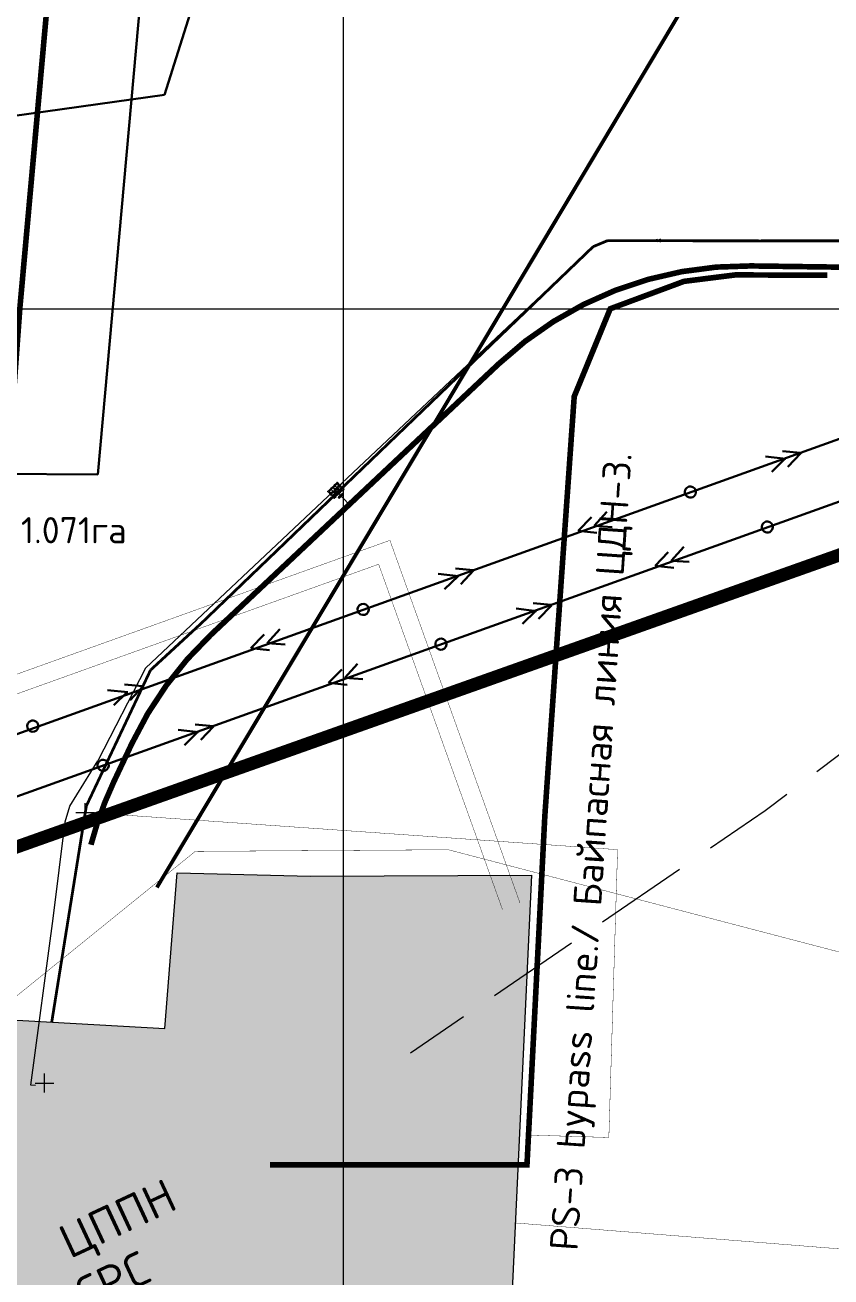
# Model space of a CAD drawing. Header units: millimetres. Extents: x 519 to 9564855, y -810 to 5021775.
# Drawn here: x 9530830 to 9531261, y 4995482 to 4996152 of the extents above; entities that cross this region are included whole.
import ezdxf

# ---------------------------------------------------------------- set-up
doc = ezdxf.new("R2010")
doc.units = ezdxf.units.MM
doc.header["$LTSCALE"] = 2
doc.header["$MEASUREMENT"] = 0
doc.header["$PDMODE"] = 2
doc.header["$PDSIZE"] = 5
for name, pattern in [('92051501$0$GROUND2', [35, 25, -10]), ('CENTER', [50.8, 31.75, -6.35, 6.35, -6.35]), ('DASHED', [0.75, 0.5, -0.25]), ('HIDDEN2', [4.7625, 3.175, -1.5875])]:
    doc.linetypes.add(name, pattern=pattern)
for name, color, linetype, lineweight in [('BORDER', 3, 'Continuous', 40), ('CONCRETE-SECTION-NEW', 2, 'Continuous', 35), ('Land lease as of 24.06.2004', 47, 'HIDDEN2', 70), ('OBOZNACHENIE', 7, 'Continuous', 20), ('PPLINE_GAS', 4, 'GAS_LINE', 30), ('STEEL-NEW', 1, 'Continuous', 35), ('Электро', 1, 'Continuous', 30), ('Электроснаб', 1, 'Continuous', 18), ('Электроснабжене', 1, 'Continuous', 18)]:
    doc.layers.add(name, color=color, linetype=linetype, lineweight=lineweight)
for name, color, linetype in [('CL-CENTER-GRID', 7, 'CENTER'), ('COMPOUND', 3, 'Continuous'), ('FIBERGLASS', 212, 'Continuous'), ('GRID_PULKOVO', 7, 'Continuous'), ('HACH', 7, 'Continuous'), ('OilColl&Flowlines', 3, 'Continuous'), ('ROAD_FIELD', 255, '92051501$0$GROUND2'), ('STPOIT', 30, 'Continuous'), ('Проектируемая линия', 1, 'Continuous'), ('Скважины на 2015 год', 7, 'Continuous')]:
    doc.layers.add(name, color=color, linetype=linetype)
doc.layers.add('HIDDEN', color=1, linetype='HIDDEN2', plot=False)
doc.styles.add('92051501$0$STANDARD', font='simplex.shx')
doc.styles.add('Elect', font='isocpeur.ttf')
doc.styles.add('romans', font='romans.shx', dxfattribs={"width": 0.75, "height": 2.5})
doc.linetypes.add('GAS_LINE', pattern='A,0.5,-0.2,["G",92051501$0$STANDARD,S=0.1,R=0,X=-0.1,Y=-0.05],-0.05', length=0.75)

msp = doc.modelspace()

# ---------------------------------------------------------------- hatches: boundary and pattern name
at = {"layer": 'HACH', "linetype": 'ByBlock', "lineweight": 0}
h = msp.add_hatch(dxfattribs=at)
h.set_pattern_fill('HEX', color=3, scale=0.0035, angle=-136.72128657, style=0)
h.set_pattern_definition([(43.27871, (9530979.477625, 4995913.113226), (0.013195022, -0.014012644), [0.0111125, -0.022225]), (283.27871, (9530979.477625, 4995913.113226), (-0.018732817, -0.004420902), [0.0111125, -0.022225]), (343.27871, (9530979.485715, 4995913.120844), (-0.005537795, -0.018433546), [0.0111125, -0.022225])])
edge = h.paths.add_edge_path()
edge.add_ellipse((9530995.60203, 4995901.74075), major_axis=(0.08821, -0.09367), ratio=0.822222315, start_angle=0, end_angle=360, ccw=False)
h = msp.add_hatch(dxfattribs=at)
h.set_pattern_fill('HEX', color=3, scale=0.0035, angle=-136.72128657, style=0)
h.set_pattern_definition([(223.27871, (9530986.790163, 4995919.999085), (0.013195022, -0.014012644), [0.0111125, -0.022225]), (343.27871, (9530986.790163, 4995919.999085), (0.005537795, 0.018433546), [0.0111125, -0.022225]), (283.27871, (9530986.782072, 4995919.991467), (0.018732817, 0.004420902), [0.0111125, -0.022225])])
edge = h.paths.add_edge_path()
edge.add_ellipse((9530997.17388, 4995903.22088), major_axis=(0.08821, -0.09367), ratio=0.822222315, start_angle=0, end_angle=360)
h = msp.add_hatch(dxfattribs=at)
h.set_pattern_fill('HEX', color=3, scale=0.0035, angle=133.27871343, style=0)
h.set_pattern_definition([(133.27871, (9531015.443448, 4995910.430375), (-0.014012644, -0.013195022), [0.0111125, -0.022225]), (253.27871, (9531015.443448, 4995910.430375), (0.018433546, -0.005537795), [0.0111125, -0.022225]), (193.27871, (9531015.43583, 4995910.438466), (0.004420902, -0.018732817), [0.0111125, -0.022225])])
edge = h.paths.add_edge_path()
edge.add_ellipse((9530998.66524, 4995900.04666), major_axis=(-0.09367, -0.08821), ratio=0.822222315, start_angle=0, end_angle=360)
at = {"layer": 'Скважины на 2015 год', "linetype": 'ByBlock', "lineweight": 0, "ltscale": 5}
h = msp.add_hatch(color=5, dxfattribs=at)
h.paths.add_polyline_path([(9530805.61651, 4995508.68813), (9530819.182, 4995619.791), (9530904.52888, 4995614.95434), (9530911.12794, 4995698.22004), (9530982.589, 4995696.397), (9531100.72, 4995697.03), (9531083.73, 4995330.44), (9531124.26, 4995324.38), (9531120.63, 4995239.2), (9531076.56, 4995236.27), (9531057.11, 4995223.88), (9531026.3908, 4995177.59186), (9530724.97244, 4995197.21636), (9530742.875, 4995513.972)])
h.paths.add_polyline_path([(9530852.69888, 4995481.11432), (9530916.32169, 4995510.78212), (9530902.62885, 4995540.14649), (9530839.00605, 4995510.47869)], flags=24)

# ---------------------------------------------------------------- linework, layer by layer
at = {"color": 3, "linetype": 'ByBlock', "lineweight": 0}
for p, q in [((9530995.20329, 4995905.70811), (9530995.4217, 4995905.91377)), ((9530995.20329, 4995905.70811), (9530995.40896, 4995905.4897)), ((9530995.26973, 4995905.56463), (9530995.37224, 4995905.66116)), ((9530995.37475, 4995905.74483), (9530995.2828, 4995905.84248)), ((9530995.40896, 4995905.4897), (9530995.62737, 4995905.69536)), ((9530995.4217, 4995905.91377), (9530995.62737, 4995905.69536)), ((9530995.54409, 4995905.565), (9530995.45591, 4995905.65865)), ((9530995.45842, 4995905.74231), (9530995.55836, 4995905.83642)), ((9530996.65935, 4995907.0792), (9530996.87776, 4995907.28487)), ((9530996.65935, 4995907.0792), (9530996.86501, 4995906.8608)), ((9530996.72578, 4995906.93572), (9530996.8283, 4995907.03226)), ((9530996.83081, 4995907.11592), (9530996.73885, 4995907.21358)), ((9530996.86501, 4995906.8608), (9530997.08342, 4995907.06646)), ((9530996.87776, 4995907.28487), (9530997.08342, 4995907.06646)), ((9530997.00014, 4995906.9361), (9530996.91196, 4995907.02974)), ((9530996.91448, 4995907.11341), (9530997.01441, 4995907.20751)), ((9530997.18717, 4995905.35173), (9530997.91454, 4995904.57928)), ((9530998.37322, 4995905.25914), (9530998.59163, 4995905.4648)), ((9530998.37322, 4995905.25914), (9530998.57888, 4995905.04073)), ((9530998.43965, 4995905.11565), (9530998.54217, 4995905.21219)), ((9530998.54468, 4995905.29585), (9530998.45272, 4995905.39351)), ((9530998.57888, 4995905.04073), (9530998.79729, 4995905.24639)), ((9530998.59163, 4995905.4648), (9530998.79729, 4995905.24639)), ((9530998.71401, 4995905.11603), (9530998.62583, 4995905.20967)), ((9530998.62835, 4995905.29334), (9530998.72828, 4995905.38745)), ((9530991.56316, 4995902.28037), (9530991.78157, 4995902.48603)), ((9530991.56316, 4995902.28037), (9530991.76882, 4995902.06196)), ((9530991.62959, 4995902.13689), (9530991.7321, 4995902.23342)), ((9530991.73462, 4995902.31709), (9530991.64266, 4995902.41474)), ((9530991.76882, 4995902.06196), (9530991.98723, 4995902.26763)), ((9530991.78157, 4995902.48603), (9530991.98723, 4995902.26763)), ((9530991.90395, 4995902.13726), (9530991.81577, 4995902.23091)), ((9530991.81828, 4995902.31457), (9530991.91822, 4995902.40868)), ((9530993.27703, 4995900.4603), (9530993.49544, 4995900.66596)), ((9530993.27703, 4995900.4603), (9530993.48269, 4995900.24189)), ((9530993.34346, 4995900.31682), (9530993.44597, 4995900.41335)), ((9530993.44849, 4995900.49702), (9530993.35653, 4995900.59467)), ((9530993.38323, 4995903.99424), (9530993.60163, 4995904.1999)), ((9530993.38323, 4995903.99424), (9530993.58889, 4995903.77583)), ((9530993.44966, 4995903.85076), (9530993.55217, 4995903.94729)), ((9530993.55469, 4995904.03096), (9530993.46273, 4995904.12861)), ((9530993.47423, 4995901.85544), (9530994.2016, 4995901.08299)), ((9530993.48269, 4995900.24189), (9530993.7011, 4995900.44756)), ((9530993.49544, 4995900.66596), (9530993.7011, 4995900.44756)), ((9530993.61782, 4995900.31719), (9530993.52964, 4995900.41084)), ((9530993.53215, 4995900.4945), (9530993.63209, 4995900.58861)), ((9530993.58889, 4995903.77583), (9530993.8073, 4995903.9815)), ((9530993.60163, 4995904.1999), (9530993.8073, 4995903.9815)), ((9530993.72402, 4995903.85113), (9530993.63584, 4995903.94478)), ((9530993.63835, 4995904.02844), (9530993.73829, 4995904.12255)), ((9530994.9909, 4995898.64023), (9530995.20931, 4995898.8459)), ((9530994.9909, 4995898.64023), (9530995.19656, 4995898.42182)), ((9530995.05733, 4995898.49675), (9530995.15984, 4995898.59328)), ((9530995.16236, 4995898.67695), (9530995.0704, 4995898.7746)), ((9530995.19656, 4995898.42182), (9530995.41497, 4995898.62749)), ((9530995.20931, 4995898.8459), (9530995.41497, 4995898.62749)), ((9530995.33169, 4995898.49713), (9530995.24351, 4995898.59077)), ((9530995.24602, 4995898.67444), (9530995.34596, 4995898.76854)), ((9530995.69489, 4995903.94653), (9530996.42227, 4995903.17408)), ((9530995.71892, 4995899.32578), (9530995.93733, 4995899.53144)), ((9530995.71892, 4995899.32578), (9530995.92459, 4995899.10737)), ((9530995.78536, 4995899.1823), (9530995.88787, 4995899.27883)), ((9530995.89038, 4995899.3625), (9530995.79843, 4995899.46015)), ((9530995.92459, 4995899.10737), (9530996.143, 4995899.31304)), ((9530995.93733, 4995899.53144), (9530996.143, 4995899.31304)), ((9530996.05972, 4995899.18267), (9530995.97154, 4995899.27632)), ((9530995.97405, 4995899.35998), (9530996.07399, 4995899.45409)), ((9530997.77015, 4995901.66939), (9530997.11492, 4995901.05239)), ((9530997.53899, 4995901.03965), (9530997.7574, 4995901.24531)), ((9530997.53899, 4995901.03965), (9530997.74466, 4995900.82124)), ((9530997.60542, 4995900.89617), (9530997.70794, 4995900.9927)), ((9530997.71045, 4995901.07637), (9530997.6185, 4995901.17402)), ((9530997.74466, 4995900.82124), (9530997.96307, 4995901.02691)), ((9530997.76524, 4995901.01819), (9530997.75103, 4995901.03328)), ((9530997.7574, 4995901.24531), (9530997.96307, 4995901.02691)), ((9530997.87978, 4995900.89654), (9530997.79161, 4995900.99019)), ((9530997.79412, 4995901.07385), (9530997.89406, 4995901.16796)), ((9530999.35906, 4995902.75352), (9530999.57747, 4995902.95918)), ((9530999.35906, 4995902.75352), (9530999.56473, 4995902.53511)), ((9530999.42549, 4995902.61004), (9530999.52801, 4995902.70657)), ((9530999.53052, 4995902.79024), (9530999.43857, 4995902.88789)), ((9530999.56473, 4995902.53511), (9530999.78313, 4995902.74078)), ((9530999.57747, 4995902.95918), (9530999.78313, 4995902.74078)), ((9530999.69985, 4995902.61041), (9530999.61167, 4995902.70406)), ((9530999.61419, 4995902.78772), (9530999.71412, 4995902.88183)), ((9531000.08709, 4995903.43907), (9531000.3055, 4995903.64473)), ((9531000.08709, 4995903.43907), (9531000.29275, 4995903.22066)), ((9531000.15352, 4995903.29559), (9531000.25603, 4995903.39212)), ((9531000.25855, 4995903.47579), (9531000.16659, 4995903.57344)), ((9531000.29275, 4995903.22066), (9531000.51116, 4995903.42632)), ((9531000.3055, 4995903.64473), (9531000.51116, 4995903.42632)), ((9531000.42788, 4995903.29596), (9531000.3397, 4995903.3896)), ((9531000.34222, 4995903.47327), (9531000.44215, 4995903.56738))]:
    msp.add_line(p, q, dxfattribs=at)
at = {"color": 3, "linetype": 'ByBlock', "lineweight": 0, "ltscale": 0.5}
msp.add_lwpolyline([(9531168.87687, 4996036.56886), (9531168.87048, 4996037.06882), (9531168.88326, 4996036.0689)], dxfattribs=at)
at = {"color": 3, "linetype": 'ByBlock', "lineweight": 0, "ltscale": 80, "const_width": 0.2}
msp.add_lwpolyline([(9530862.03, 4995730.6), (9531146.85017, 4995710.65136), (9531142.17427, 4995556.66998), (9531100.57159, 4995557.93331)], dxfattribs=at)
at = {"color": 1, "linetype": 'ByBlock', "lineweight": 0, "ltscale": 80}
msp.add_point((9530840.16, 4995585.81), dxfattribs=at)
at = {"layer": 'BORDER', "color": 3, "linetype": 'ByBlock', "lineweight": 0, "ltscale": 0.1}
for p, q in [((9530997.55914, 4995905.24115), (9530997.27521, 4995904.97379)), ((9530997.27521, 4995904.97379), (9530997.54257, 4995904.68986)), ((9530997.54257, 4995904.68986), (9530997.8265, 4995904.95722)), ((9530997.8265, 4995904.95722), (9530997.55914, 4995905.24115)), ((9530993.8462, 4995901.74486), (9530993.56227, 4995901.4775)), ((9530993.56227, 4995901.4775), (9530993.82963, 4995901.19357)), ((9530993.82963, 4995901.19357), (9530994.11356, 4995901.46093)), ((9530994.11356, 4995901.46093), (9530993.8462, 4995901.74486)), ((9530996.06686, 4995903.83595), (9530995.78293, 4995903.56859)), ((9530995.78293, 4995903.56859), (9530996.0503, 4995903.28466)), ((9530996.0503, 4995903.28466), (9530996.33423, 4995903.55202)), ((9530996.33423, 4995903.55202), (9530996.06686, 4995903.83595)), ((9530997.45082, 4995901.63654), (9530997.16689, 4995901.36917)), ((9530997.16689, 4995901.36917), (9530997.43425, 4995901.08524)), ((9530997.43425, 4995901.08524), (9530997.71818, 4995901.35261)), ((9530997.71818, 4995901.35261), (9530997.45082, 4995901.63654))]:
    msp.add_line(p, q, dxfattribs=at)
msp.add_lwpolyline([(9530996.97781, 4995901.198), (9530997.63304, 4995901.81499), (9530997.90725, 4995901.52378), (9530997.25203, 4995900.90679)], close=True, dxfattribs=at)
at = {"layer": 'CL-CENTER-GRID', "color": 3, "linetype": 'ByBlock', "lineweight": 0, "ltscale": 0.2}
for p, q in [((9530999.25174, 4995906.56715), (9530993.42782, 4995901.08305)), ((9530997.79161, 4995900.99019), (9530999.8129, 4995898.84365))]:
    msp.add_line(p, q, dxfattribs=at)
at = {"layer": 'CONCRETE-SECTION-NEW', "color": 3, "linetype": 'ByBlock', "lineweight": 0}
for p, q in [((9530997.02395, 4995905.08746), (9530997.46077, 4995905.49878)), ((9530997.02395, 4995905.08746), (9530997.64094, 4995904.43223)), ((9530997.46077, 4995905.49878), (9530998.07776, 4995904.84356)), ((9530993.31101, 4995901.59116), (9530993.74783, 4995902.00249)), ((9530993.31101, 4995901.59116), (9530993.928, 4995900.93594)), ((9530993.74783, 4995902.00249), (9530994.36482, 4995901.34726)), ((9530994.36482, 4995901.34726), (9530993.928, 4995900.93594)), ((9530995.53167, 4995903.68225), (9530995.96849, 4995904.09358)), ((9530995.53167, 4995903.68225), (9530996.14867, 4995903.02703)), ((9530995.96849, 4995904.09358), (9530996.58548, 4995903.43835)), ((9530996.58548, 4995903.43835), (9530996.14867, 4995903.02703)), ((9530998.07776, 4995904.84356), (9530997.64094, 4995904.43223))]:
    msp.add_line(p, q, dxfattribs=at)
at = {"layer": 'FIBERGLASS', "linetype": 'DASHED', "lineweight": 0, "ltscale": 0.07, "const_width": 3}
for points in [[(9531540.34582, 5000089.45611), (9531403.32848, 4999707.55452), (9531323.07565, 4999487.02054), (9531270.637, 4999342.455), (9531204.137, 4999160.855), (9531080, 4998795), (9531073, 4998720), (9531007, 4998000), (9530962, 4997500), (9530917, 4997000), (9530872, 4996500), (9530827, 4996000), (9530808, 4995740)], [(9531259.02, 4996017.92), (9531209.88, 4996018.12), (9531182.37, 4996014.66), (9531142.92, 4996000), (9531123.65, 4995953.08), (9531114.62, 4995824.96), (9531107.93, 4995728.74), (9531098.37, 4995541.97), (9530960.86368, 4995541.97)], [(9531767.99583, 4996015.31982), (9531218.15632, 4996022.92138)], [(9530929.24014, 4995825.59717), (9531083.22764, 4995970.49624)], [(9530877.29515, 4995746.95369), (9530886.99888, 4995767.49113)]]:
    msp.add_lwpolyline(points, dxfattribs=at)
for points in [[(9531218.15632, 4996022.92138, 0.194608435), (9531083.22764, 4995970.49624)], [(9530929.24014, 4995825.59717, 0.093873858), (9530886.99888, 4995767.49113)], [(9530877.29515, 4995746.95369, 0.046516352), (9530865.06085, 4995713.27385)]]:
    msp.add_lwpolyline(points, format="xyb", dxfattribs=at)
at = {"layer": 'FIBERGLASS', "linetype": 'ByBlock', "lineweight": 0, "ltscale": 5}
msp.add_point((9530862.03, 4995730.6), dxfattribs=at)
at = {"layer": 'GRID_PULKOVO', "lineweight": 0}
for p, q in [((9531000, 5010000), (9531000, 4992000)), ((9519000, 4996000), (9533000, 4996000))]:
    msp.add_line(p, q, dxfattribs=at)
at = {"layer": 'HIDDEN', "color": 3, "linetype": 'ByBlock', "lineweight": 0, "ltscale": 0.5}
for p, q in [((9530994.95125, 4995901.76089), (9530995.56825, 4995901.10566)), ((9530994.98711, 4995901.7301), (9530995.42393, 4995902.14143)), ((9530994.98711, 4995901.7301), (9530995.42393, 4995902.14143)), ((9530995.39171, 4995902.17564), (9530996.00846, 4995901.52068)), ((9530995.5404, 4995901.14253), (9530995.97721, 4995901.55386)), ((9530995.56727, 4995901.10524), (9530996.3559, 4995900.26775)), ((9530995.70232, 4995900.98516), (9530996.12458, 4995901.38278)), ((9530995.83943, 4995900.83955), (9530996.26169, 4995901.23717)), ((9530995.97654, 4995900.69395), (9530996.3988, 4995901.09157)), ((9530996.80145, 4995900.6873), (9530996.01283, 4995901.52479)), ((9530996.11365, 4995900.54834), (9530996.53591, 4995900.94596)), ((9530996.25076, 4995900.40274), (9530996.67302, 4995900.80036)), ((9530996.7524, 4995903.45694), (9530997.36915, 4995902.80197)), ((9530997.22143, 4995903.83405), (9530996.78462, 4995903.42272)), ((9530997.22143, 4995903.83405), (9530996.78462, 4995903.42272)), ((9530997.19285, 4995903.87169), (9530997.80985, 4995903.21647)), ((9530997.77472, 4995903.24648), (9530997.3379, 4995902.83515)), ((9530998.1534, 4995901.96037), (9530997.36478, 4995902.79786)), ((9530997.40473, 4995899.06714), (9530998.24222, 4995899.85576)), ((9530997.92208, 4995903.0754), (9530997.49983, 4995902.67778)), ((9530997.93734, 4995898.75002), (9530997.53972, 4995899.17227)), ((9530998.05919, 4995902.92979), (9530997.63694, 4995902.53218)), ((9530998.08294, 4995898.88713), (9530997.68533, 4995899.30938)), ((9530998.1963, 4995902.78419), (9530997.77404, 4995902.38657)), ((9530997.81033, 4995903.21741), (9530998.59895, 4995902.37992)), ((9530998.66178, 4995899.41021), (9530997.82428, 4995898.62158)), ((9530998.22855, 4995899.02424), (9530997.83093, 4995899.44649)), ((9530998.33341, 4995902.63858), (9530997.91115, 4995902.24096)), ((9530998.37416, 4995899.16135), (9530997.97654, 4995899.5836)), ((9530998.47052, 4995902.49298), (9530998.04826, 4995902.09536)), ((9530998.51976, 4995899.29846), (9530998.12214, 4995899.72071)), ((9530998.9013, 4995900.46814), (9530998.24633, 4995899.85139)), ((9530998.69084, 4995899.44582), (9530998.27952, 4995899.88264)), ((9530999.31606, 4995900.02768), (9530998.66083, 4995899.41069)), ((9530999.27841, 4995899.9991), (9530998.86708, 4995900.43592)), ((9530999.27841, 4995899.9991), (9530998.86708, 4995900.43592)), ((9530999.73468, 4995901.26113), (9530998.89719, 4995900.47251)), ((9530999.43682, 4995900.162), (9530999.0392, 4995900.58426)), ((9530999.58242, 4995900.29911), (9530999.18481, 4995900.72137)), ((9530999.31674, 4995900.02696), (9531000.15423, 4995900.81558)), ((9530999.72803, 4995900.43622), (9530999.33041, 4995900.85848)), ((9530999.87363, 4995900.57333), (9530999.47602, 4995900.99559)), ((9531000.01924, 4995900.71044), (9530999.62162, 4995901.1327))]:
    msp.add_line(p, q, dxfattribs=at)
for points in [[(9530994.94625, 4995901.70147), (9530994.98174, 4995901.73489), (9530994.98319, 4995901.73335, -0.391020552), (9530994.98324, 4995901.72776), (9530994.96158, 4995901.70095, 0.359136708), (9530994.96165, 4995901.69332), (9530995.0213, 4995901.62998, 0.391020552), (9530995.02891, 4995901.62945), (9530995.05697, 4995901.64946, -0.359136708), (9530995.06255, 4995901.64907), (9530995.064, 4995901.64753), (9530995.02851, 4995901.61411)], [(9530995.45496, 4995902.1805), (9530995.41946, 4995902.14708), (9530995.42092, 4995902.14554, 0.391020552), (9530995.4265, 4995902.14515), (9530995.45456, 4995902.16517, -0.359136708), (9530995.46217, 4995902.16463), (9530995.52181, 4995902.10129, -0.391020552), (9530995.52189, 4995902.09366), (9530995.50022, 4995902.06685, 0.359136708), (9530995.50028, 4995902.06126), (9530995.50173, 4995902.05972), (9530995.53722, 4995902.09314)], [(9530995.5084, 4995901.10449), (9530995.54389, 4995901.13791), (9530995.54244, 4995901.13945, 0.391020552), (9530995.53685, 4995901.13984), (9530995.50879, 4995901.11983, -0.359136708), (9530995.50118, 4995901.12036), (9530995.44154, 4995901.1837, -0.391020552), (9530995.44146, 4995901.19133), (9530995.46313, 4995901.21814, 0.359136708), (9530995.46307, 4995901.22373), (9530995.46162, 4995901.22528), (9530995.42613, 4995901.19186)], [(9530996.01711, 4995901.58352), (9530995.98161, 4995901.5501), (9530995.98016, 4995901.55164, -0.391020552), (9530995.98011, 4995901.55723), (9530996.00177, 4995901.58404, 0.359136708), (9530996.0017, 4995901.59167), (9530995.94206, 4995901.65501, 0.391020552), (9530995.93444, 4995901.65555), (9530995.90638, 4995901.63553, -0.359136708), (9530995.9008, 4995901.63592), (9530995.89935, 4995901.63746), (9530995.93484, 4995901.67088)], [(9530996.74375, 4995903.3941), (9530996.77924, 4995903.42752), (9530996.78069, 4995903.42598, -0.391020552), (9530996.78075, 4995903.42038), (9530996.75908, 4995903.39357, 0.359136708), (9530996.75916, 4995903.38594), (9530996.8188, 4995903.3226, 0.391020552), (9530996.82641, 4995903.32207), (9530996.85447, 4995903.34209, -0.359136708), (9530996.86006, 4995903.34169), (9530996.86151, 4995903.34015), (9530996.82602, 4995903.30673)], [(9530997.25246, 4995903.87312), (9530997.21697, 4995903.8397), (9530997.21842, 4995903.83816, 0.391020552), (9530997.224, 4995903.83777), (9530997.25206, 4995903.85779, -0.359136708), (9530997.25968, 4995903.85725), (9530997.31932, 4995903.79392, -0.391020552), (9530997.31939, 4995903.78628), (9530997.29773, 4995903.75948, 0.359136708), (9530997.29778, 4995903.75388), (9530997.29923, 4995903.75234), (9530997.33473, 4995903.78576)], [(9530997.3059, 4995902.79711), (9530997.34139, 4995902.83053), (9530997.33994, 4995902.83208, 0.391020552), (9530997.33436, 4995902.83247), (9530997.3063, 4995902.81245, -0.359136708), (9530997.29868, 4995902.81298), (9530997.23904, 4995902.87632, -0.391020552), (9530997.23897, 4995902.88395), (9530997.26063, 4995902.91076, 0.359136708), (9530997.26058, 4995902.91636), (9530997.25913, 4995902.9179), (9530997.22363, 4995902.88448)], [(9530997.81461, 4995903.27614), (9530997.77912, 4995903.24272), (9530997.77767, 4995903.24426, -0.391020552), (9530997.77761, 4995903.24986), (9530997.79928, 4995903.27667, 0.359136708), (9530997.7992, 4995903.2843), (9530997.73956, 4995903.34763, 0.391020552), (9530997.73195, 4995903.34817), (9530997.70389, 4995903.32815, -0.359136708), (9530997.6983, 4995903.32854), (9530997.69685, 4995903.33008), (9530997.73234, 4995903.3635)], [(9530998.24148, 4995899.91464), (9530998.2749, 4995899.87915), (9530998.27644, 4995899.8806, 0.391020552), (9530998.27683, 4995899.88618), (9530998.25681, 4995899.91424, -0.359136708), (9530998.25734, 4995899.92185), (9530998.32068, 4995899.9815, -0.391020552), (9530998.32831, 4995899.98157), (9530998.35512, 4995899.95991, 0.359136708), (9530998.36072, 4995899.95996), (9530998.36226, 4995899.96141), (9530998.32884, 4995899.9969)], [(9530998.7205, 4995899.40593), (9530998.68708, 4995899.44142), (9530998.68862, 4995899.44287, -0.391020552), (9530998.69422, 4995899.44293), (9530998.72103, 4995899.42126, 0.359136708), (9530998.72866, 4995899.42134), (9530998.792, 4995899.48098, 0.391020552), (9530998.79253, 4995899.48859), (9530998.77251, 4995899.51665, -0.359136708), (9530998.7729, 4995899.52223), (9530998.77445, 4995899.52369), (9530998.80787, 4995899.48819)], [(9530998.83846, 4995900.47679), (9530998.87188, 4995900.4413), (9530998.87034, 4995900.43984, -0.391020552), (9530998.86474, 4995900.43979), (9530998.83793, 4995900.46146, 0.359136708), (9530998.8303, 4995900.46138), (9530998.76696, 4995900.40174, 0.391020552), (9530998.76643, 4995900.39413), (9530998.78645, 4995900.36606, -0.359136708), (9530998.78606, 4995900.36048), (9530998.78452, 4995900.35903), (9530998.7511, 4995900.39452)], [(9530999.31748, 4995899.96808), (9530999.28406, 4995900.00357), (9530999.28252, 4995900.00212, 0.391020552), (9530999.28213, 4995899.99654), (9530999.30215, 4995899.96847, -0.359136708), (9530999.30162, 4995899.96086), (9530999.23828, 4995899.90122, -0.391020552), (9530999.23065, 4995899.90114), (9530999.20384, 4995899.92281, 0.359136708), (9530999.19824, 4995899.92275), (9530999.1967, 4995899.9213), (9530999.23012, 4995899.88581)]]:
    msp.add_lwpolyline(points, format="xyb", close=True, dxfattribs=at)
at = {"layer": 'Land lease as of 24.06.2004', "color": 35, "linetype": 'DASHED', "lineweight": 0, "ltscale": 5, "const_width": 7}
msp.add_lwpolyline([(9530718, 4995674), (9531493, 4995949)], dxfattribs=at)
at = {"layer": 'OilColl&Flowlines', "lineweight": 0, "const_width": 2}
msp.add_lwpolyline([(9530900.35441, 4995690.43429), (9531761.937, 4997130.955), (9532309.337, 4998062.555), (9532700.537, 4998799.355)], dxfattribs=at)
at = {"layer": 'OilColl&Flowlines', "lineweight": 0, "ltscale": 0.2, "const_width": 1.5}
for points in [[(9530924.19, 4995831.83), (9531133.77401, 4996033.22634)], [(9531141.53729, 4996036.4737), (9531528.15, 4996035.67)], [(9530896.94, 4995806.7), (9530924.19, 4995831.83)], [(9530862.59, 4995734), (9530896.94, 4995806.7)], [(9530844.08141, 4995618.37994), (9530862.59, 4995734)]]:
    msp.add_lwpolyline(points, dxfattribs=at)
at = {"layer": 'OilColl&Flowlines', "linetype": 'ByBlock', "lineweight": 0, "ltscale": 2, "const_width": 1.5}
msp.add_lwpolyline([(9531133.77401, 4996033.22634), (9531141.53729, 4996036.4737)], dxfattribs=at)
at = {"layer": 'PPLINE_GAS', "lineweight": 0, "ltscale": 50, "const_width": 0.2, "elevation": -22.11667}
for points in [[(9531428.43368, 4995646.2956), (9531421.9011, 4995614.96949), (9531056.33128, 4995710.59703), (9530920.87655, 4995709.72907), (9530805.09982, 4995616.00193)], [(9531408.35683, 4995618.51246), (9531399.16685, 4995583.70522), (9531388.94296, 4995487.24553), (9531092.09588, 4995510.94901)]]:
    msp.add_lwpolyline(points, dxfattribs=at)
at = {"layer": 'ROAD_FIELD', "lineweight": 0, "flags": 128}
msp.add_lwpolyline([(9531516.29858, 4995951.68053), (9531225.906, 4995731.395), (9531036.039, 4995601.791)], dxfattribs=at)
at = {"layer": 'STEEL-NEW', "color": 3, "linetype": 'ByBlock', "lineweight": 0}
for p, q in [((9530994.91849, 4995901.73004), (9530995.42811, 4995902.20992)), ((9530994.91849, 4995901.73004), (9530996.15248, 4995900.41959)), ((9530994.95489, 4995901.76432), (9530995.57164, 4995901.10935)), ((9530994.99054, 4995901.72646), (9530995.42736, 4995902.13779)), ((9530995.39535, 4995902.17907), (9530996.01234, 4995901.52385)), ((9530995.42811, 4995902.20992), (9530996.6621, 4995900.89947)), ((9530995.53524, 4995901.07507), (9530996.04486, 4995901.55495)), ((9530995.53524, 4995901.07507), (9530996.04486, 4995901.55495)), ((9530995.53524, 4995901.07507), (9530996.32386, 4995900.23758)), ((9530995.53737, 4995901.14575), (9530995.97418, 4995901.55708)), ((9530995.57892, 4995901.1162), (9530996.36755, 4995900.27871)), ((9530995.71603, 4995900.9706), (9530996.13829, 4995901.36822)), ((9530995.85314, 4995900.82499), (9530996.2754, 4995901.22261)), ((9530995.99025, 4995900.67939), (9530996.41251, 4995901.07701)), ((9530996.7898, 4995900.67633), (9530996.00118, 4995901.51382)), ((9530996.83348, 4995900.71746), (9530996.04486, 4995901.55495)), ((9530996.12736, 4995900.53378), (9530996.54962, 4995900.9314)), ((9530996.26447, 4995900.38818), (9530996.68673, 4995900.78579)), ((9530996.32386, 4995900.23758), (9530996.36755, 4995900.27871)), ((9530997.22561, 4995903.90254), (9530996.716, 4995903.42266)), ((9530996.716, 4995903.42266), (9530997.94998, 4995902.11221)), ((9530996.74876, 4995903.45351), (9530997.36575, 4995902.79828)), ((9530997.22486, 4995903.83041), (9530996.78805, 4995903.41908)), ((9530996.7898, 4995900.67633), (9530996.83348, 4995900.71746)), ((9530997.18921, 4995903.86827), (9530997.80596, 4995903.2133)), ((9530997.22561, 4995903.90254), (9530998.4596, 4995902.59209)), ((9530997.84236, 4995903.24758), (9530997.33275, 4995902.76769)), ((9530997.84236, 4995903.24758), (9530997.33275, 4995902.76769)), ((9530998.12137, 4995901.9302), (9530997.33275, 4995902.76769)), ((9530997.77169, 4995903.2497), (9530997.33487, 4995902.83837)), ((9530997.37457, 4995899.09917), (9530998.21206, 4995899.88779)), ((9530997.4157, 4995899.05549), (9530997.37457, 4995899.09917)), ((9530998.16505, 4995901.97134), (9530997.37643, 4995902.80883)), ((9530997.4157, 4995899.05549), (9530998.25319, 4995899.84411)), ((9530997.93579, 4995903.06084), (9530997.51354, 4995902.66322)), ((9530997.92278, 4995898.73631), (9530997.52516, 4995899.15856)), ((9530998.86702, 4995900.50454), (9530997.55657, 4995899.27056)), ((9530998.0729, 4995902.91523), (9530997.65065, 4995902.51761)), ((9530998.06838, 4995898.87342), (9530997.67077, 4995899.29567)), ((9530998.21001, 4995902.76963), (9530997.78776, 4995902.37201)), ((9530997.79868, 4995903.20644), (9530998.58731, 4995902.36895)), ((9530998.65081, 4995899.42185), (9530997.81332, 4995898.63323)), ((9530997.85445, 4995898.58955), (9530997.81332, 4995898.63323)), ((9530998.21399, 4995899.01053), (9530997.81637, 4995899.43278)), ((9530997.84236, 4995903.24758), (9530998.63099, 4995902.41009)), ((9530998.69194, 4995899.37817), (9530997.85445, 4995898.58955)), ((9530998.34712, 4995902.62402), (9530997.92487, 4995902.2264)), ((9530998.3596, 4995899.14764), (9530997.96198, 4995899.56989)), ((9530999.34691, 4995899.99492), (9530998.03646, 4995898.76094)), ((9530998.48423, 4995902.47842), (9530998.06198, 4995902.0808)), ((9530998.5052, 4995899.28475), (9530998.10758, 4995899.707)), ((9530998.16505, 4995901.97134), (9530998.12137, 4995901.9302)), ((9530998.21206, 4995899.88779), (9530999.52251, 4995901.12178)), ((9530998.69194, 4995899.37817), (9530998.21206, 4995899.88779)), ((9530998.69194, 4995899.37817), (9530998.21206, 4995899.88779)), ((9530998.89787, 4995900.47178), (9530998.24265, 4995899.85479)), ((9530998.69406, 4995899.44885), (9530998.28273, 4995899.88567)), ((9530998.63099, 4995902.41009), (9530998.58731, 4995902.36895)), ((9530999.31263, 4995900.03132), (9530998.65766, 4995899.41457)), ((9530998.69194, 4995899.37817), (9531000.00239, 4995900.61216)), ((9530999.27477, 4995899.99568), (9530998.86344, 4995900.43249)), ((9530999.70451, 4995901.29317), (9530998.86702, 4995900.50454)), ((9530999.34691, 4995899.99492), (9530998.86702, 4995900.50454)), ((9530999.74564, 4995901.24948), (9530998.90815, 4995900.46086)), ((9530999.45138, 4995900.17571), (9530999.05376, 4995900.59797)), ((9530999.59698, 4995900.31282), (9530999.19937, 4995900.73508)), ((9530999.30577, 4995900.0386), (9531000.14326, 4995900.82723)), ((9530999.74259, 4995900.44993), (9530999.34497, 4995900.87219)), ((9530999.34691, 4995899.99492), (9531000.1844, 4995900.78355)), ((9530999.88819, 4995900.58704), (9530999.49058, 4995901.0093)), ((9531000.0338, 4995900.72415), (9530999.63618, 4995901.14641)), ((9530999.74564, 4995901.24948), (9530999.70451, 4995901.29317)), ((9531000.1844, 4995900.78355), (9531000.14326, 4995900.82723))]:
    msp.add_line(p, q, dxfattribs=at)
for points in [[(9530995.00631, 4995901.81273), (9530994.99591, 4995901.82378), (9530994.86486, 4995901.70038), (9530995.02254, 4995901.53294), (9530995.06576, 4995901.57364)], [(9530995.57538, 4995902.05352), (9530995.61952, 4995902.09509), (9530995.46184, 4995902.26253), (9530995.3308, 4995902.13913), (9530995.3412, 4995902.12808)], [(9530995.38797, 4995901.23147), (9530995.34429, 4995901.19034), (9530995.50196, 4995901.02289), (9530995.54565, 4995901.06402)], [(9530996.05527, 4995901.54391), (9530996.09895, 4995901.58504), (9530995.94127, 4995901.75248), (9530995.89759, 4995901.71135)], [(9530996.30861, 4995900.42974), (9530996.42209, 4995900.30923), (9530996.29104, 4995900.18583), (9530996.13337, 4995900.35327), (9530996.17659, 4995900.39398)], [(9530996.64259, 4995900.74423), (9530996.75607, 4995900.62372), (9530996.88712, 4995900.74712), (9530996.72944, 4995900.91457), (9530996.68621, 4995900.87386)], [(9530996.86327, 4995903.26626), (9530996.81913, 4995903.2247), (9530996.66145, 4995903.39215), (9530996.7925, 4995903.51555), (9530996.8029, 4995903.5045)], [(9530997.1378, 4995903.81985), (9530997.12739, 4995903.8309), (9530997.25844, 4995903.9543), (9530997.41611, 4995903.78685), (9530997.37289, 4995903.74615)], [(9530997.34315, 4995902.75664), (9530997.29947, 4995902.71551), (9530997.14179, 4995902.88296), (9530997.18547, 4995902.92409)], [(9530997.69509, 4995903.40397), (9530997.73878, 4995903.44511), (9530997.89645, 4995903.27766), (9530997.85277, 4995903.23653)], [(9530998.10611, 4995902.12236), (9530998.21959, 4995902.00185), (9530998.08855, 4995901.87845), (9530997.93087, 4995902.0459), (9530997.9741, 4995902.0866)], [(9530998.44009, 4995902.43685), (9530998.55357, 4995902.31634), (9530998.68462, 4995902.43974), (9530998.52694, 4995902.60719), (9530998.48372, 4995902.56648)]]:
    msp.add_lwpolyline(points, dxfattribs=at)
at = {"layer": 'STPOIT', "color": 3, "linetype": 'ByBlock', "lineweight": 0}
for p, q in [((9530993.63835, 4995904.02844), (9530995.37224, 4995905.66116)), ((9530995.45842, 4995905.74231), (9530996.8283, 4995907.03226)), ((9530996.91196, 4995907.02974), (9530998.54468, 4995905.29585)), ((9530998.62583, 4995905.20967), (9531000.25855, 4995903.47579)), ((9530991.81577, 4995902.23091), (9530993.44849, 4995900.49702)), ((9530991.81828, 4995902.31457), (9530993.55217, 4995903.94729)), ((9530993.52964, 4995900.41084), (9530995.16236, 4995898.67695)), ((9530996.06761, 4995899.06854), (9530995.25582, 4995898.66044)), ((9530995.97405, 4995899.35998), (9530997.70794, 4995900.9927)), ((9530997.79412, 4995901.07385), (9530999.52801, 4995902.70657)), ((9530999.79534, 4995902.62405), (9531000.26783, 4995903.38246))]:
    msp.add_line(p, q, dxfattribs=at)
for points in [[(9530995.58298, 4995903.33566), (9530994.66606, 4995904.3094), (9530995.7581, 4995905.33772), (9530996.58448, 4995904.46014)], [(9530996.58448, 4995904.46014), (9530995.7581, 4995905.33772), (9530996.85015, 4995906.36604), (9530997.76707, 4995905.39231)], [(9530997.22105, 4995904.87815), (9530997.02395, 4995905.08746), (9530997.46077, 4995905.49878), (9530997.65786, 4995905.28948)], [(9530997.88067, 4995905.05287), (9530998.07776, 4995904.84356), (9530997.64708, 4995904.43801)], [(9530997.76707, 4995905.39231), (9530998.90679, 4995904.18196), (9530997.87627, 4995903.21157)], [(9530993.5103, 4995901.16072), (9530992.48198, 4995902.25276), (9530993.57402, 4995903.28108), (9530994.98001, 4995901.78797)], [(9530993.50811, 4995901.38185), (9530993.31101, 4995901.59116), (9530993.74783, 4995902.00249), (9530993.94492, 4995901.79318)], [(9530994.53863, 4995900.06867), (9530993.5103, 4995901.16072)], [(9530994.4004, 4995902.4035), (9530993.57402, 4995903.28108), (9530994.66606, 4995904.3094), (9530996.72271, 4995902.12532)], [(9530994.35754, 4995901.34041), (9530993.928, 4995900.93594), (9530993.73091, 4995901.14524)], [(9530995.49634, 4995900.97051), (9530994.53863, 4995900.06867), (9530994.53863, 4995900.06867)], [(9530995.56915, 4995901.03907), (9530995.49634, 4995900.97051)], [(9530995.72877, 4995903.47294), (9530995.53167, 4995903.68225), (9530995.96849, 4995904.09358), (9530996.16559, 4995903.88427)], [(9530996.38839, 4995903.64766), (9530996.58548, 4995903.43835), (9530996.14867, 4995903.02703), (9530995.95157, 4995903.23633)], [(9530997.36665, 4995902.73169), (9530996.07877, 4995901.51895)], [(9530997.16409, 4995903.84461), (9530996.58448, 4995904.46014)], [(9530996.98837, 4995904.03122), (9530997.16409, 4995903.84461)]]:
    msp.add_lwpolyline(points, dxfattribs=at)
for centre in [(9530995.41533, 4995905.70174), (9530996.87139, 4995907.07283), (9530998.58526, 4995905.25276), (9530991.77519, 4995902.274), (9530993.48906, 4995900.45393), (9530993.59526, 4995903.98787), (9530995.20293, 4995898.63386), (9530995.93096, 4995899.31941), (9530997.75103, 4995901.03328), (9530999.5711, 4995902.74715), (9531000.29913, 4995903.4327)]:
    msp.add_circle(centre, 0.05919, dxfattribs=at)
at = {"layer": 'Проектируемая линия', "color": 3, "linetype": 'ByBlock', "lineweight": 0, "ltscale": 0.5}
msp.add_line((9531141.53729, 4996036.4737), (9531133.77401, 4996033.22634), dxfattribs=at)
for points in [[(9531133.77401, 4996033.22634), (9530996.1778, 4995903.74352)], [(9531167.87688, 4996036.56538), (9531141.53729, 4996036.4737)], [(9531167.87949, 4996035.81539), (9531167.87427, 4996037.31538), (9531169.87948, 4996035.82235), (9531169.87426, 4996037.32234), (9531167.87949, 4996035.81539)], [(9531331.50359, 4996037.12795), (9531169.87687, 4996036.57234)], [(9530995.05899, 4995902.69068), (9530894.17676, 4995807.75698), (9530868.76822, 4995758.24323)], [(9530996.1778, 4995903.74352), (9530995.05899, 4995902.69068)]]:
    msp.add_lwpolyline(points, dxfattribs=at)
for points, elevation in [([(9530996.53272, 4995902.39725), (9530995.69414, 4995903.28837)], -23.39393), ([(9531003.46295, 4995895.03278), (9530996.53272, 4995902.39725)], -23.39393), ([(9530835.47477, 4995584.47486), (9530832.96678, 4995584.68503), (9530844.77278, 4995673.74776), (9530851.25054, 4995725.48249), (9530853.80335, 4995733.97832), (9530868.76822, 4995758.24323)], -21.91922)]:
    msp.add_lwpolyline(points, dxfattribs=dict(at, elevation=elevation))
at = {"layer": 'Скважины на 2015 год', "color": 5, "linetype": 'ByBlock', "lineweight": 0, "ltscale": 5}
for p, q in [((9530904.52888, 4995614.95434), (9530911.12794, 4995698.22004)), ((9530911.12794, 4995698.22004), (9530982.589, 4995696.397)), ((9530982.589, 4995696.397), (9531100.72, 4995697.03)), ((9531100.72, 4995697.03), (9531083.73, 4995330.44)), ((9530819.182, 4995619.791), (9530904.52888, 4995614.95434))]:
    msp.add_line(p, q, dxfattribs=at)
at = {"layer": 'Электро'}
for p, q in [((9531113.69208, 4996780.99746), (9530904.44, 4996114.47)), ((9530904.44, 4996114.47), (9530477.64271, 4996054.75007)), ((9531486.31914, 4996009.5866), (9530642.71914, 4995706.9866)), ((9530696.51914, 4995692.7866), (9531488.41914, 4995976.8866)), ((9531236.84169, 4995919.65499), (9531225.97336, 4995920.96458)), ((9531236.52072, 4995919.81079), (9531229.33722, 4995912.78776)), ((9531244.78544, 4995922.93784), (9531235.11852, 4995923.86256)), ((9531244.86792, 4995922.69951), (9531238.0054, 4995915.52067)), ((9531132.80565, 4995888.45516), (9531125.70463, 4995881.1938)), ((9531134.37281, 4995883.9267), (9531141.15285, 4995891.34387)), ((9531125.70463, 4995881.1938), (9531135.69252, 4995880.11327)), ((9531143.95725, 4995883.24033), (9531134.37281, 4995883.9267)), ((9531175.55721, 4995865.22517), (9531182.33725, 4995872.64234)), ((9531173.99005, 4995869.75362), (9531166.88903, 4995862.49226)), ((9531185.14165, 4995864.53879), (9531175.55721, 4995865.22517)), ((9531061.79531, 4995856.86571), (9531050.92697, 4995858.1753)), ((9531069.73906, 4995860.14856), (9531060.07214, 4995861.07328)), ((9531069.82154, 4995859.91023), (9531062.95901, 4995852.7314)), ((9531166.88903, 4995862.49226), (9531176.87692, 4995861.41173)), ((9531061.47433, 4995857.02151), (9531054.29083, 4995849.99848)), ((9531103.39418, 4995838.30296), (9531092.52585, 4995839.61255)), ((9531103.07321, 4995838.45876), (9531095.88971, 4995831.43573)), ((9531111.33793, 4995841.58581), (9531101.67101, 4995842.51053)), ((9531111.42041, 4995841.34747), (9531104.55789, 4995834.16864)), ((9530957.75926, 4995825.66588), (9530950.65824, 4995818.40452)), ((9530959.32642, 4995821.13742), (9530966.10647, 4995828.55459)), ((9530950.65824, 4995818.40452), (9530960.64613, 4995817.32399)), ((9530968.91086, 4995820.45105), (9530959.32642, 4995821.13742)), ((9530999.35814, 4995807.10313), (9530992.25712, 4995799.84177)), ((9531000.9253, 4995802.57467), (9531007.70534, 4995809.99184)), ((9530892.73345, 4995798.15944), (9530883.05966, 4995799.00923)), ((9530892.81777, 4995797.92175), (9530886.01108, 4995790.68996)), ((9530992.25712, 4995799.84177), (9531002.24501, 4995798.76124)), ((9531010.50974, 4995801.88829), (9531000.9253, 4995802.57467)), ((9530884.81538, 4995794.81513), (9530873.93722, 4995796.04048)), ((9530884.4932, 4995794.96845), (9530877.36434, 4995787.88997)), ((9530922.61436, 4995773.44685), (9530911.74603, 4995774.75645)), ((9530922.29339, 4995773.60266), (9530915.10989, 4995766.57963)), ((9530930.55811, 4995776.72971), (9530920.89119, 4995777.65443)), ((9530930.64059, 4995776.49137), (9530923.77807, 4995769.31254))]:
    msp.add_line(p, q, dxfattribs=at)
at = {"layer": 'Электро', "ltscale": 0.25}
for p, q in [((9530928.30668, 4996573.16241, 22.23435), (9530868.74698, 4995911.38803, 22.23435)), ((9530542.98125, 4995913.41553, 0.15628), (9530868.74698, 4995911.38803, 0.16933))]:
    msp.add_line(p, q, dxfattribs=at)
at = {"layer": 'Электро'}
for centre, start, end in [((9531185.80052, 4995901.95977), 309.68563281, 129.68563281), ((9531185.80052, 4995901.95977), 129.68563281, 309.68563281), ((9531226.98492, 4995883.25824), 129.68563281, 309.68563281), ((9531226.98492, 4995883.25824), 309.68563281, 129.68563281), ((9531010.75413, 4995839.17049), 129.68563266, 309.68563266), ((9531010.75413, 4995839.17049), 309.68563266, 129.68563266), ((9531052.35301, 4995820.60774), 129.68563266, 309.68563266), ((9531052.35301, 4995820.60774), 309.68563266, 129.68563266), ((9530833.91284, 4995776.72497), 130.1295991, 310.1295991), ((9530833.91284, 4995776.72497), 310.1295991, 130.1295991), ((9530871.57318, 4995755.75164), 129.68564001, 309.68564001), ((9530871.57318, 4995755.75164), 309.68564001, 129.68564001)]:
    msp.add_arc(centre, 3, start, end, dxfattribs=at)
at = {"layer": 'Электроснаб', "color": 1, "linetype": 'ByBlock', "lineweight": 0}
for p, q in [((9531486.31914, 4996009.5866), (9530642.71914, 4995706.9866)), ((9530696.51914, 4995692.7866), (9531488.41914, 4995976.8866)), ((9531236.84169, 4995919.65499), (9531225.97336, 4995920.96458)), ((9531236.52072, 4995919.81079), (9531229.33722, 4995912.78776)), ((9531244.78544, 4995922.93784), (9531235.11852, 4995923.86256)), ((9531244.86792, 4995922.69951), (9531238.0054, 4995915.52067)), ((9531132.80565, 4995888.45516), (9531125.70463, 4995881.1938)), ((9531134.37281, 4995883.9267), (9531141.15285, 4995891.34387)), ((9531125.70463, 4995881.1938), (9531135.69252, 4995880.11327)), ((9531143.95725, 4995883.24033), (9531134.37281, 4995883.9267)), ((9531175.55721, 4995865.22517), (9531182.33725, 4995872.64234)), ((9531173.99005, 4995869.75362), (9531166.88903, 4995862.49226)), ((9531185.14165, 4995864.53879), (9531175.55721, 4995865.22517)), ((9531061.79531, 4995856.86571), (9531050.92697, 4995858.1753)), ((9531069.73906, 4995860.14856), (9531060.07214, 4995861.07328)), ((9531069.82154, 4995859.91023), (9531062.95901, 4995852.7314)), ((9531166.88903, 4995862.49226), (9531176.87692, 4995861.41173)), ((9531061.47433, 4995857.02151), (9531054.29083, 4995849.99848)), ((9531103.39418, 4995838.30296), (9531092.52585, 4995839.61255)), ((9531103.07321, 4995838.45876), (9531095.88971, 4995831.43573)), ((9531111.33793, 4995841.58581), (9531101.67101, 4995842.51053)), ((9531111.42041, 4995841.34747), (9531104.55789, 4995834.16864)), ((9530957.75926, 4995825.66588), (9530950.65824, 4995818.40452)), ((9530959.32642, 4995821.13742), (9530966.10647, 4995828.55459)), ((9530950.65824, 4995818.40452), (9530960.64613, 4995817.32399)), ((9530968.91086, 4995820.45105), (9530959.32642, 4995821.13742)), ((9530999.35814, 4995807.10313), (9530992.25712, 4995799.84177)), ((9531000.9253, 4995802.57467), (9531007.70534, 4995809.99184)), ((9530992.25712, 4995799.84177), (9531002.24501, 4995798.76124)), ((9531010.50974, 4995801.88829), (9531000.9253, 4995802.57467))]:
    msp.add_line(p, q, dxfattribs=at)
at = {"layer": 'Электроснаб', "color": 1, "lineweight": 0}
for p, q in [((9530892.73345, 4995798.15944), (9530883.05966, 4995799.00923)), ((9530892.81777, 4995797.92175), (9530886.01108, 4995790.68996)), ((9530884.81538, 4995794.81513), (9530873.93722, 4995796.04048)), ((9530884.4932, 4995794.96845), (9530877.36434, 4995787.88997)), ((9530922.61436, 4995773.44685), (9530911.74603, 4995774.75645)), ((9530922.29339, 4995773.60266), (9530915.10989, 4995766.57963)), ((9530930.55811, 4995776.72971), (9530920.89119, 4995777.65443)), ((9530930.64059, 4995776.49137), (9530923.77807, 4995769.31254))]:
    msp.add_line(p, q, dxfattribs=at)
at = {"layer": 'Электроснаб', "color": 1, "linetype": 'ByBlock', "lineweight": 0}
for centre, start, end in [((9531185.80052, 4995901.95977), 309.68563281, 129.68563281), ((9531185.80052, 4995901.95977), 129.68563281, 309.68563281), ((9531226.98492, 4995883.25824), 129.68563281, 309.68563281), ((9531226.98492, 4995883.25824), 309.68563281, 129.68563281), ((9531010.75413, 4995839.17049), 129.68563266, 309.68563266), ((9531010.75413, 4995839.17049), 309.68563266, 129.68563266), ((9531052.35301, 4995820.60774), 129.68563266, 309.68563266), ((9531052.35301, 4995820.60774), 309.68563266, 129.68563266)]:
    msp.add_arc(centre, 3, start, end, dxfattribs=at)
at = {"layer": 'Электроснаб', "color": 1, "lineweight": 0}
for centre, start, end in [((9530833.91284, 4995776.72497), 130.1295991, 310.1295991), ((9530833.91284, 4995776.72497), 310.1295991, 130.1295991), ((9530871.57318, 4995755.75164), 129.68564001, 309.68564001), ((9530871.57318, 4995755.75164), 309.68564001, 129.68564001)]:
    msp.add_arc(centre, 3, start, end, dxfattribs=at)
at = {"layer": 'Электроснабжене', "color": 1, "linetype": 'ByBlock', "lineweight": 0}
for p, q in [((9531486.31914, 4996009.5866), (9530642.71914, 4995706.9866)), ((9530696.51914, 4995692.7866), (9531488.41914, 4995976.8866)), ((9531236.84169, 4995919.65499), (9531225.97336, 4995920.96458)), ((9531236.52072, 4995919.81079), (9531229.33722, 4995912.78776)), ((9531244.78544, 4995922.93784), (9531235.11852, 4995923.86256)), ((9531244.86792, 4995922.69951), (9531238.0054, 4995915.52067)), ((9531132.80565, 4995888.45516), (9531125.70463, 4995881.1938)), ((9531134.37281, 4995883.9267), (9531141.15285, 4995891.34387)), ((9531125.70463, 4995881.1938), (9531135.69252, 4995880.11327)), ((9531143.95725, 4995883.24033), (9531134.37281, 4995883.9267)), ((9531175.55721, 4995865.22517), (9531182.33725, 4995872.64234)), ((9531173.99005, 4995869.75362), (9531166.88903, 4995862.49226)), ((9531185.14165, 4995864.53879), (9531175.55721, 4995865.22517)), ((9531061.79531, 4995856.86571), (9531050.92697, 4995858.1753)), ((9531069.73906, 4995860.14856), (9531060.07214, 4995861.07328)), ((9531069.82154, 4995859.91023), (9531062.95901, 4995852.7314)), ((9531166.88903, 4995862.49226), (9531176.87692, 4995861.41173)), ((9531061.47433, 4995857.02151), (9531054.29083, 4995849.99848)), ((9531103.39418, 4995838.30296), (9531092.52585, 4995839.61255)), ((9531103.07321, 4995838.45876), (9531095.88971, 4995831.43573)), ((9531111.33793, 4995841.58581), (9531101.67101, 4995842.51053)), ((9531111.42041, 4995841.34747), (9531104.55789, 4995834.16864)), ((9530957.75926, 4995825.66588), (9530950.65824, 4995818.40452)), ((9530959.32642, 4995821.13742), (9530966.10647, 4995828.55459)), ((9530950.65824, 4995818.40452), (9530960.64613, 4995817.32399)), ((9530968.91086, 4995820.45105), (9530959.32642, 4995821.13742)), ((9530999.35814, 4995807.10313), (9530992.25712, 4995799.84177)), ((9531000.9253, 4995802.57467), (9531007.70534, 4995809.99184)), ((9530992.25712, 4995799.84177), (9531002.24501, 4995798.76124)), ((9531010.50974, 4995801.88829), (9531000.9253, 4995802.57467))]:
    msp.add_line(p, q, dxfattribs=at)
at = {"layer": 'Электроснабжене', "color": 1, "lineweight": 0}
for p, q in [((9530892.73345, 4995798.15944), (9530883.05966, 4995799.00923)), ((9530892.81777, 4995797.92175), (9530886.01108, 4995790.68996)), ((9530884.81538, 4995794.81513), (9530873.93722, 4995796.04048)), ((9530884.4932, 4995794.96845), (9530877.36434, 4995787.88997)), ((9530922.61436, 4995773.44685), (9530911.74603, 4995774.75645)), ((9530922.29339, 4995773.60266), (9530915.10989, 4995766.57963)), ((9530930.55811, 4995776.72971), (9530920.89119, 4995777.65443)), ((9530930.64059, 4995776.49137), (9530923.77807, 4995769.31254))]:
    msp.add_line(p, q, dxfattribs=at)
at = {"layer": 'Электроснабжене', "linetype": 'ByBlock', "lineweight": 0, "ltscale": 50, "const_width": 0.2}
msp.add_lwpolyline([(9531094.63686, 4995682.09184), (9531025.03872, 4995876.12022), (9530481.36482, 4995681.10396), (9530490.0206, 4994964.12277), (9530689.72996, 4994802.69625)], dxfattribs=at)
at = {"layer": 'Электроснабжене', "linetype": 'ByBlock', "lineweight": 0, "ltscale": 50, "const_width": 0.2, "elevation": 0}
msp.add_lwpolyline([(9530697.06271, 4994809.55002), (9530501.21405, 4994969.89085), (9530493.88011, 4995675.12934), (9531019.00232, 4995863.33109), (9531085.22409, 4995678.71548)], dxfattribs=at)
at = {"layer": 'Электроснабжене', "color": 1, "linetype": 'ByBlock', "lineweight": 0}
for centre, start, end in [((9531185.80052, 4995901.95977), 309.68563281, 129.68563281), ((9531185.80052, 4995901.95977), 129.68563281, 309.68563281), ((9531226.98492, 4995883.25824), 129.68563281, 309.68563281), ((9531226.98492, 4995883.25824), 309.68563281, 129.68563281), ((9531010.75413, 4995839.17049), 129.68563266, 309.68563266), ((9531010.75413, 4995839.17049), 309.68563266, 129.68563266), ((9531052.35301, 4995820.60774), 129.68563266, 309.68563266), ((9531052.35301, 4995820.60774), 309.68563266, 129.68563266)]:
    msp.add_arc(centre, 3, start, end, dxfattribs=at)
at = {"layer": 'Электроснабжене', "color": 1, "lineweight": 0}
for centre, start, end in [((9530833.91284, 4995776.72497), 130.1295991, 310.1295991), ((9530833.91284, 4995776.72497), 310.1295991, 130.1295991), ((9530871.57318, 4995755.75164), 129.68564001, 309.68564001), ((9530871.57318, 4995755.75164), 309.68564001, 129.68564001)]:
    msp.add_arc(centre, 3, start, end, dxfattribs=at)

# ---------------------------------------------------------------- texts
at = {"layer": 'COMPOUND', "color": 6, "lineweight": 0, "style": 'Elect'}
msp.add_text('кад.№ 13-199-005-219 1.071га', height=14, rotation=0.00000003, dxfattribs=at).set_placement((9530626.75542, 4995874.54208))
at = {"layer": 'COMPOUND', "lineweight": 0, "style": 'Elect'}
for s, p in [('ЦППН', (9530853.78938, 4995491.55322)), ('CPC', (9530861.98551, 4995463.2076))]:
    msp.add_text(s, height=18, rotation=24.99999999, dxfattribs=at).set_placement(p)
at = {"layer": 'OBOZNACHENIE', "color": 3, "linetype": 'ByBlock', "lineweight": 0, "ltscale": 5, "style": 'romans', "width": 0.8}
msp.add_text('Ось труб-да', height=0.125, rotation=43.27871343, dxfattribs=at).set_placement((9530994.7304, 4995902.3783))
at = {"layer": 'OilColl&Flowlines', "color": 0, "lineweight": 0, "style": 'Elect'}
msp.add_text('PS-3 bypass line./ Байпасная линия ЦДН-3.', height=15, rotation=86.10906613, dxfattribs=at).set_placement((9531125.45227, 4995495.78147, 4.13502))

doc.saveas('drawing.dxf')
